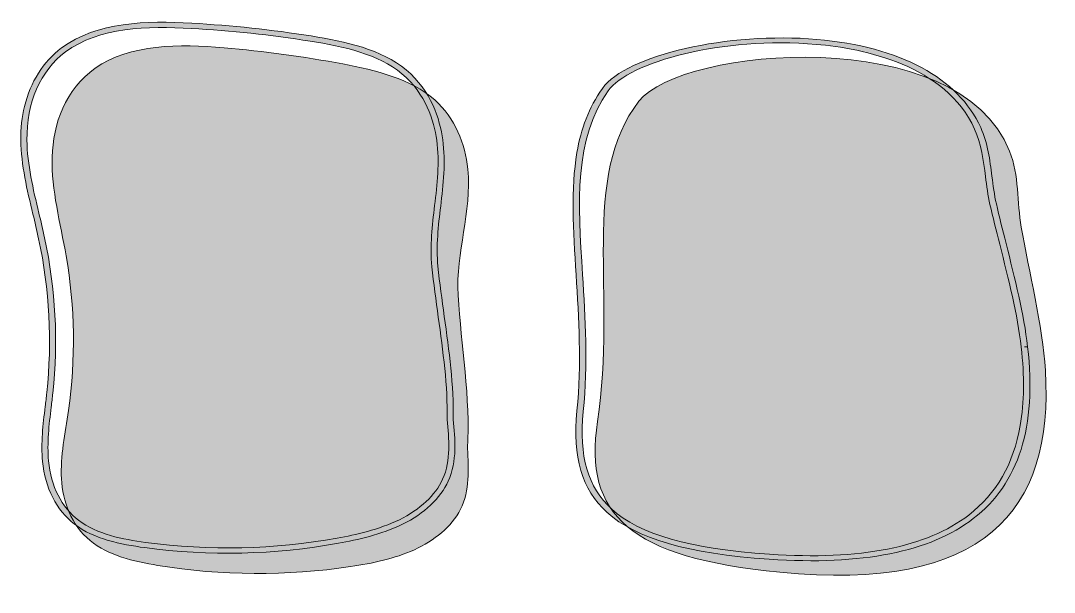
# Model space of a CAD drawing. Extents: x 587 to 853, y -596 to -449.
import ezdxf

# ---------------------------------------------------------------- set-up
doc = ezdxf.new("R2010")
doc.units = 0
doc.header["$MEASUREMENT"] = 0
doc.layers.add('Layer 1', color=7, linetype='Continuous', lineweight=0)

# ---------------------------------------------------------------- blocks, each defined once
blk = doc.blocks.new('Block_0')
at = {"layer": 'Layer 1', "true_color": 0xf4b361, "transparency": 33554687}
h = blk.add_hatch(color=31, dxfattribs=at)
h.dxf.hatch_style = 2
edge = h.paths.add_edge_path()
edge.add_spline(control_points=[(851.04, -538.89), (853.34, -575.13), (835.08, -596.02), (782.65, -590.86), (744.23, -587.07), (732.07, -576.15), (735.76, -551.98), (740.76, -519.15), (731.2, -489.06), (746.42, -469.53), (757.31, -455.57), (828.64, -449.18), (841.82, -482.37), (844.33, -488.68), (843.69, -495.52), (844.84, -501.98), (846.88, -513.43), (850.3, -527.27), (851.04, -538.89)], knot_values=[0, 0, 0, 0, 1, 1, 1, 2, 2, 2, 3, 3, 3, 4, 4, 4, 5, 5, 5, 6, 6, 6, 6], degree=3, periodic=0)
at = {"layer": 'Layer 1', "true_color": 0x010101, "transparency": 33554687}
h = blk.add_hatch(color=18, dxfattribs=at)
h.dxf.hatch_style = 2
edge = h.paths.add_edge_path()
edge.add_spline(control_points=[(844.58, -553.02), (845.6, -547.11), (845.68, -540.39), (844.82, -532.82), (843.88, -524.56), (841.55, -515.32), (839.29, -506.38), (838.39, -502.78), (837.53, -499.39), (836.78, -496.13), (836.24, -493.77), (835.93, -491.32), (835.63, -488.94), (835.12, -484.84), (834.58, -480.6), (832.82, -476.71), (825.34, -460.16), (804.09, -455.93), (792.09, -454.89), (767.79, -452.77), (743.75, -459.46), (738.49, -466.86), (729.68, -479.27), (730.71, -495.45), (731.89, -514.18), (732.6, -525.45), (733.34, -537.11), (732.09, -549.43), (730.92, -560.98), (733.25, -568.97), (739.43, -574.59), (746.6, -581.12), (759.51, -584.81), (780.05, -586.21), (803.36, -587.79), (820.6, -584.4), (831.3, -576.11), (838.45, -570.58), (842.86, -562.94), (844.58, -553.02)], knot_values=[0, 0, 0, 0, 1, 1, 1, 2, 2, 2, 3, 3, 3, 4, 4, 4, 5, 5, 5, 6, 6, 6, 7, 7, 7, 8, 8, 8, 9, 9, 9, 10, 10, 10, 11, 11, 11, 12, 12, 12, 13, 13, 13, 13], degree=3, periodic=0)
edge = h.paths.add_edge_path()
edge.add_spline(control_points=[(730.46, -482.73), (731.51, -476.71), (733.5, -471.19), (737.03, -466.22), (743.13, -457.63), (769.43, -451.63), (792.22, -453.61), (813.64, -455.48), (828.61, -463.54), (834.39, -476.32), (836.21, -480.37), (836.76, -484.69), (837.28, -488.86), (837.58, -491.21), (837.89, -493.64), (838.42, -495.95), (839.16, -499.2), (840.02, -502.59), (840.92, -506.17), (843.18, -515.15), (845.52, -524.43), (846.47, -532.75), (846.47, -532.75), (845.64, -532.78), (845.64, -532.78), (845.64, -532.78), (846.47, -532.75), (846.47, -532.75), (848.83, -553.44), (844.25, -567.93), (832.49, -577.04), (821.44, -585.59), (803.77, -589.11), (779.97, -587.49), (758.95, -586.05), (745.67, -582.21), (738.18, -575.4), (731.69, -569.5), (729.23, -561.2), (730.44, -549.28), (731.68, -537.05), (730.94, -525.43), (730.23, -514.2), (729.51, -502.67), (728.84, -492.11), (730.46, -482.73)], knot_values=[0, 0, 0, 0, 1, 1, 1, 2, 2, 2, 3, 3, 3, 4, 4, 4, 5, 5, 5, 6, 6, 6, 7, 7, 7, 8, 8, 8, 9, 9, 9, 10, 10, 10, 11, 11, 11, 12, 12, 12, 13, 13, 13, 14, 14, 14, 15, 15, 15, 15], degree=3, periodic=0)
at = {"layer": 'Layer 1'}
for points, knots in [([(851.04, -538.89), (853.34, -575.13), (835.08, -596.02), (782.65, -590.86), (744.23, -587.07), (732.07, -576.15), (735.76, -551.98), (740.76, -519.15), (731.2, -489.06), (746.42, -469.53), (757.31, -455.57), (828.64, -449.18), (841.82, -482.37), (844.33, -488.68), (843.69, -495.52), (844.84, -501.98), (846.88, -513.43), (850.3, -527.27), (851.04, -538.89)], [0, 0, 0, 0, 1, 1, 1, 2, 2, 2, 3, 3, 3, 4, 4, 4, 5, 5, 5, 6, 6, 6, 6]), ([(730.46, -482.73), (731.51, -476.71), (733.5, -471.19), (737.03, -466.22), (743.13, -457.63), (769.43, -451.63), (792.22, -453.61), (813.64, -455.48), (828.61, -463.54), (834.39, -476.32), (836.21, -480.37), (836.76, -484.69), (837.28, -488.86), (837.58, -491.21), (837.89, -493.64), (838.42, -495.95), (839.16, -499.2), (840.02, -502.59), (840.92, -506.17), (843.18, -515.15), (845.52, -524.43), (846.47, -532.75), (846.47, -532.75), (845.64, -532.78), (845.64, -532.78), (845.64, -532.78), (846.47, -532.75), (846.47, -532.75), (848.83, -553.44), (844.25, -567.93), (832.49, -577.04), (821.44, -585.59), (803.77, -589.11), (779.97, -587.49), (758.95, -586.05), (745.67, -582.21), (738.18, -575.4), (731.69, -569.5), (729.23, -561.2), (730.44, -549.28), (731.68, -537.05), (730.94, -525.43), (730.23, -514.2), (729.51, -502.67), (728.84, -492.11), (730.46, -482.73)], [0, 0, 0, 0, 1, 1, 1, 2, 2, 2, 3, 3, 3, 4, 4, 4, 5, 5, 5, 6, 6, 6, 7, 7, 7, 8, 8, 8, 9, 9, 9, 10, 10, 10, 11, 11, 11, 12, 12, 12, 13, 13, 13, 14, 14, 14, 15, 15, 15, 15]), ([(844.58, -553.02), (845.6, -547.11), (845.68, -540.39), (844.82, -532.82), (843.88, -524.56), (841.55, -515.32), (839.29, -506.38), (838.39, -502.78), (837.53, -499.39), (836.78, -496.13), (836.24, -493.77), (835.93, -491.32), (835.63, -488.94), (835.12, -484.84), (834.58, -480.6), (832.82, -476.71), (825.34, -460.16), (804.09, -455.93), (792.09, -454.89), (767.79, -452.77), (743.75, -459.46), (738.49, -466.86), (729.68, -479.27), (730.71, -495.45), (731.89, -514.18), (732.6, -525.45), (733.34, -537.11), (732.09, -549.43), (730.92, -560.98), (733.25, -568.97), (739.43, -574.59), (746.6, -581.12), (759.51, -584.81), (780.05, -586.21), (803.36, -587.79), (820.6, -584.4), (831.3, -576.11), (838.45, -570.58), (842.86, -562.94), (844.58, -553.02)], [0, 0, 0, 0, 1, 1, 1, 2, 2, 2, 3, 3, 3, 4, 4, 4, 5, 5, 5, 6, 6, 6, 7, 7, 7, 8, 8, 8, 9, 9, 9, 10, 10, 10, 11, 11, 11, 12, 12, 12, 13, 13, 13, 13])]:
    blk.add_open_spline(points, degree=3, knots=knots, dxfattribs=at)
blk = doc.blocks.new('Block_1')
at = {"layer": 'Layer 1', "true_color": 0x010101, "transparency": 33554687}
h = blk.add_hatch(color=18, dxfattribs=at)
h.dxf.hatch_style = 2
edge = h.paths.add_edge_path()
edge.add_spline(control_points=[(694.35, -479.59), (693.65, -474.57), (691.53, -467.53), (685.41, -462.46), (679.31, -457.4), (670.45, -455.43), (661.79, -454.06), (651.71, -452.46), (641.41, -451.36), (631.18, -450.78), (620.01, -450.15), (607.43, -450.38), (598.8, -456.85), (592.36, -461.68), (588.74, -469.94), (588.87, -479.53), (588.95, -485.85), (590.48, -492.19), (591.95, -498.32), (592.45, -500.41), (592.97, -502.57), (593.43, -504.71), (596.25, -517.9), (596.96, -531.36), (595.54, -544.71), (595.41, -545.92), (595.27, -547.12), (595.12, -548.32), (594.57, -552.87), (594.01, -557.58), (594.44, -562.17), (595.06, -568.68), (597.8, -574.11), (602.17, -577.45), (606.91, -581.08), (613.55, -582.37), (619.43, -583.16), (635.88, -585.37), (652.47, -584.99), (668.76, -582.04), (673.45, -581.19), (679.5, -579.89), (684.76, -577.3), (690.07, -574.69), (694.02, -570.99), (695.88, -566.88), (698.08, -562.01), (697.52, -556.44), (697.04, -551.53), (697.22, -542.87), (695.97, -533.86), (694.76, -525.15), (694.16, -520.85), (693.54, -516.42), (693.12, -512.14), (692.58, -506.79), (693.21, -501.51), (693.82, -496.41), (694.47, -490.94), (695.14, -485.27), (694.35, -479.59), (694.35, -479.59), (694.35, -479.59), (694.35, -479.59)], knot_values=[0, 0, 0, 0, 1, 1, 1, 2, 2, 2, 3, 3, 3, 4, 4, 4, 5, 5, 5, 6, 6, 6, 7, 7, 7, 8, 8, 8, 9, 9, 9, 10, 10, 10, 11, 11, 11, 12, 12, 12, 13, 13, 13, 14, 14, 14, 15, 15, 15, 16, 16, 16, 17, 17, 17, 18, 18, 18, 19, 19, 19, 20, 20, 20, 21, 21, 21, 21], degree=3, periodic=0)
edge = h.paths.add_edge_path()
edge.add_spline(control_points=[(588.25, -470.85), (589.77, -464.62), (593.05, -459.36), (597.77, -455.82), (606.83, -449.03), (619.79, -448.78), (631.28, -449.43), (641.58, -450.01), (651.94, -451.12), (662.07, -452.72), (670.97, -454.13), (680.09, -456.17), (686.5, -461.48), (692.95, -466.82), (695.17, -474.19), (695.9, -479.43), (696.72, -485.26), (696.04, -491), (695.38, -496.55), (694.78, -501.59), (694.16, -506.8), (694.68, -512.02), (695.1, -516.28), (695.72, -520.7), (696.31, -524.98), (697.53, -533.74), (698.79, -542.8), (698.6, -551.49), (699.1, -556.48), (699.67, -562.21), (697.33, -567.38), (695.35, -571.77), (691.15, -575.72), (685.53, -578.48), (680.08, -581.16), (673.88, -582.5), (669.08, -583.37), (652.61, -586.35), (635.82, -586.74), (619.19, -584.5), (613.09, -583.69), (606.18, -582.33), (601.14, -578.47), (596.46, -574.89), (593.53, -569.14), (592.88, -562.28), (592.43, -557.56), (593.01, -552.79), (593.57, -548.18), (593.71, -546.98), (593.86, -545.79), (593.98, -544.59), (595.39, -531.36), (594.69, -518.02), (591.89, -504.96), (591.44, -502.84), (590.92, -500.68), (590.42, -498.59), (588.93, -492.4), (587.39, -486), (587.3, -479.55), (587.26, -476.5), (587.59, -473.58), (588.25, -470.85)], knot_values=[0, 0, 0, 0, 1, 1, 1, 2, 2, 2, 3, 3, 3, 4, 4, 4, 5, 5, 5, 6, 6, 6, 7, 7, 7, 8, 8, 8, 9, 9, 9, 10, 10, 10, 11, 11, 11, 12, 12, 12, 13, 13, 13, 14, 14, 14, 15, 15, 15, 16, 16, 16, 17, 17, 17, 18, 18, 18, 19, 19, 19, 20, 20, 20, 21, 21, 21, 21], degree=3, periodic=0)
at = {"layer": 'Layer 1', "true_color": 0xeba196, "transparency": 33554687}
h = blk.add_hatch(color=21, dxfattribs=at)
h.dxf.hatch_style = 2
edge = h.paths.add_edge_path()
edge.add_spline(control_points=[(702.35, -487), (701.69, -480.47), (699.14, -473.88), (693.85, -469.2), (687.71, -463.76), (678.76, -461.55), (670.17, -459.94), (660.09, -458.04), (649.88, -456.65), (639.62, -455.77), (628.13, -454.79), (615.43, -454.75), (606.45, -461.04), (598.78, -466.42), (595.58, -475.4), (595.36, -483.94), (595.15, -492.49), (597.49, -500.9), (598.97, -509.35), (601.27, -522.53), (601.46, -535.99), (599.54, -549.21), (598.69, -555.04), (597.44, -560.88), (597.77, -566.74), (598.1, -572.61), (600.23, -578.67), (605.15, -582.7), (609.8, -586.51), (616.29, -588.05), (622.58, -589.08), (638.92, -591.76), (655.82, -591.86), (672.2, -589.38), (677.86, -588.53), (683.52, -587.35), (688.6, -585.04), (693.69, -582.73), (698.19, -579.19), (700.47, -574.61), (702.88, -569.77), (702.6, -564.27), (702.28, -559), (703.06, -546.09), (700.66, -532.43), (699.87, -519.51), (699.2, -508.45), (703.47, -498.08), (702.35, -487)], knot_values=[0, 0, 0, 0, 1, 1, 1, 2, 2, 2, 3, 3, 3, 4, 4, 4, 5, 5, 5, 6, 6, 6, 7, 7, 7, 8, 8, 8, 9, 9, 9, 10, 10, 10, 11, 11, 11, 12, 12, 12, 13, 13, 13, 14, 14, 14, 15, 15, 15, 16, 16, 16, 16], degree=3, periodic=0)
at = {"layer": 'Layer 1'}
for points, knots in [([(588.25, -470.85), (589.77, -464.62), (593.05, -459.36), (597.77, -455.82), (606.83, -449.03), (619.79, -448.78), (631.28, -449.43), (641.58, -450.01), (651.94, -451.12), (662.07, -452.72), (670.97, -454.13), (680.09, -456.17), (686.5, -461.48), (692.95, -466.82), (695.17, -474.19), (695.9, -479.43), (696.72, -485.26), (696.04, -491), (695.38, -496.55), (694.78, -501.59), (694.16, -506.8), (694.68, -512.02), (695.1, -516.28), (695.72, -520.7), (696.31, -524.98), (697.53, -533.74), (698.79, -542.8), (698.6, -551.49), (699.1, -556.48), (699.67, -562.21), (697.33, -567.38), (695.35, -571.77), (691.15, -575.72), (685.53, -578.48), (680.08, -581.16), (673.88, -582.5), (669.08, -583.37), (652.61, -586.35), (635.82, -586.74), (619.19, -584.5), (613.09, -583.69), (606.18, -582.33), (601.14, -578.47), (596.46, -574.89), (593.53, -569.14), (592.88, -562.28), (592.43, -557.56), (593.01, -552.79), (593.57, -548.18), (593.71, -546.98), (593.86, -545.79), (593.98, -544.59), (595.39, -531.36), (594.69, -518.02), (591.89, -504.96), (591.44, -502.84), (590.92, -500.68), (590.42, -498.59), (588.93, -492.4), (587.39, -486), (587.3, -479.55), (587.26, -476.5), (587.59, -473.58), (588.25, -470.85)], [0, 0, 0, 0, 1, 1, 1, 2, 2, 2, 3, 3, 3, 4, 4, 4, 5, 5, 5, 6, 6, 6, 7, 7, 7, 8, 8, 8, 9, 9, 9, 10, 10, 10, 11, 11, 11, 12, 12, 12, 13, 13, 13, 14, 14, 14, 15, 15, 15, 16, 16, 16, 17, 17, 17, 18, 18, 18, 19, 19, 19, 20, 20, 20, 21, 21, 21, 21]), ([(694.35, -479.59), (693.65, -474.57), (691.53, -467.53), (685.41, -462.46), (679.31, -457.4), (670.45, -455.43), (661.79, -454.06), (651.71, -452.46), (641.41, -451.36), (631.18, -450.78), (620.01, -450.15), (607.43, -450.38), (598.8, -456.85), (592.36, -461.68), (588.74, -469.94), (588.87, -479.53), (588.95, -485.85), (590.48, -492.19), (591.95, -498.32), (592.45, -500.41), (592.97, -502.57), (593.43, -504.71), (596.25, -517.9), (596.96, -531.36), (595.54, -544.71), (595.41, -545.92), (595.27, -547.12), (595.12, -548.32), (594.57, -552.87), (594.01, -557.58), (594.44, -562.17), (595.06, -568.68), (597.8, -574.11), (602.17, -577.45), (606.91, -581.08), (613.55, -582.37), (619.43, -583.16), (635.88, -585.37), (652.47, -584.99), (668.76, -582.04), (673.45, -581.19), (679.5, -579.89), (684.76, -577.3), (690.07, -574.69), (694.02, -570.99), (695.88, -566.88), (698.08, -562.01), (697.52, -556.44), (697.04, -551.53), (697.22, -542.87), (695.97, -533.86), (694.76, -525.15), (694.16, -520.85), (693.54, -516.42), (693.12, -512.14), (692.58, -506.79), (693.21, -501.51), (693.82, -496.41), (694.47, -490.94), (695.14, -485.27), (694.35, -479.59), (694.35, -479.59), (694.35, -479.59), (694.35, -479.59)], [0, 0, 0, 0, 1, 1, 1, 2, 2, 2, 3, 3, 3, 4, 4, 4, 5, 5, 5, 6, 6, 6, 7, 7, 7, 8, 8, 8, 9, 9, 9, 10, 10, 10, 11, 11, 11, 12, 12, 12, 13, 13, 13, 14, 14, 14, 15, 15, 15, 16, 16, 16, 17, 17, 17, 18, 18, 18, 19, 19, 19, 20, 20, 20, 21, 21, 21, 21]), ([(702.35, -487), (701.69, -480.47), (699.14, -473.88), (693.85, -469.2), (687.71, -463.76), (678.76, -461.55), (670.17, -459.94), (660.09, -458.04), (649.88, -456.65), (639.62, -455.77), (628.13, -454.79), (615.43, -454.75), (606.45, -461.04), (598.78, -466.42), (595.58, -475.4), (595.36, -483.94), (595.15, -492.49), (597.49, -500.9), (598.97, -509.35), (601.27, -522.53), (601.46, -535.99), (599.54, -549.21), (598.69, -555.04), (597.44, -560.88), (597.77, -566.74), (598.1, -572.61), (600.23, -578.67), (605.15, -582.7), (609.8, -586.51), (616.29, -588.05), (622.58, -589.08), (638.92, -591.76), (655.82, -591.86), (672.2, -589.38), (677.86, -588.53), (683.52, -587.35), (688.6, -585.04), (693.69, -582.73), (698.19, -579.19), (700.47, -574.61), (702.88, -569.77), (702.6, -564.27), (702.28, -559), (703.06, -546.09), (700.66, -532.43), (699.87, -519.51), (699.2, -508.45), (703.47, -498.08), (702.35, -487)], [0, 0, 0, 0, 1, 1, 1, 2, 2, 2, 3, 3, 3, 4, 4, 4, 5, 5, 5, 6, 6, 6, 7, 7, 7, 8, 8, 8, 9, 9, 9, 10, 10, 10, 11, 11, 11, 12, 12, 12, 13, 13, 13, 14, 14, 14, 15, 15, 15, 16, 16, 16, 16])]:
    blk.add_open_spline(points, degree=3, knots=knots, dxfattribs=at)

msp = doc.modelspace()

# ---------------------------------------------------------------- block references
at = {"layer": 'Layer 1'}
for name in ['Block_1', 'Block_0']:
    msp.add_blockref(name, (0, 0), dxfattribs=at)

doc.saveas('drawing.dxf')
